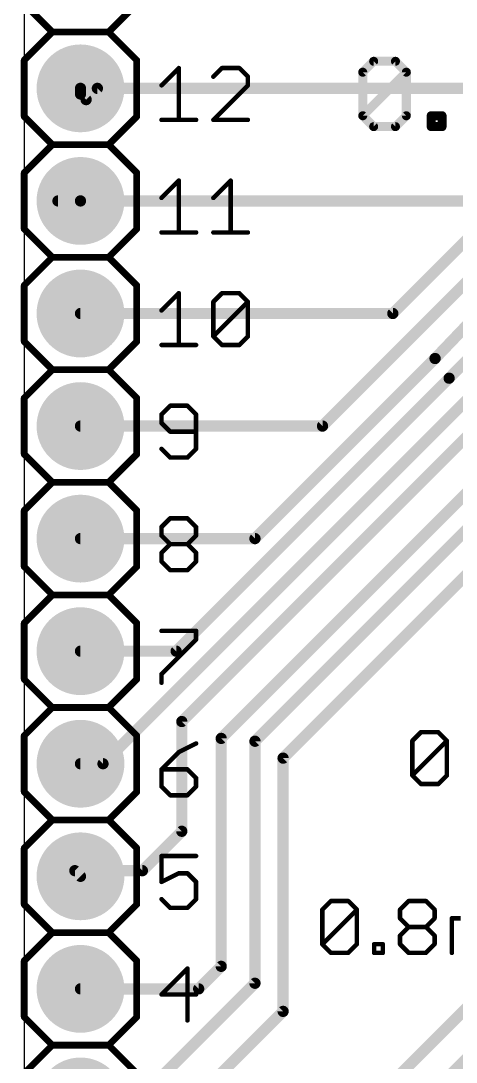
# Model space of a CAD drawing. Extents: x -28 to 28, y -5.2 to 53.3.
# Drawn here: x -28.02 to -18.19, y 8.51 to 32 of the extents above; entities that cross this region are included whole.
import ezdxf

# ---------------------------------------------------------------- set-up
doc = ezdxf.new("R2010")
doc.units = 0
for name, color, linetype in [('1', 12, 'CONTINUOUS'), ('17', 110, 'CONTINUOUS'), ('20', 53, 'CONTINUOUS'), ('21', 40, 'CONTINUOUS'), ('23', 53, 'CONTINUOUS'), ('29', 253, 'CONTINUOUS'), ('51', 253, 'CONTINUOUS')]:
    doc.layers.add(name, color=color, linetype=linetype)

# ---------------------------------------------------------------- blocks, each defined once
blk = doc.blocks.new('RECT')
blk.add_solid([(-0.5, -0.5), (0.5, -0.5), (-0.5, 0.5), (0.5, 0.5)])
blk = doc.blocks.new('ROUNDP')
at = {"const_width": 0.5}
blk.add_lwpolyline([(0, -0.25, 1), (0, 0.25, 1), (0, -0.25)], format="xyb", dxfattribs=at)

msp = doc.modelspace()

# ---------------------------------------------------------------- linework, layer by layer
at = {"layer": '1', "const_width": 0.254}
for points in [[(-19.6215, 25.4), (-13.1445, 31.877)], [(-12.7, 31.369), (-21.209, 22.86)], [(-26.67, 30.353), (-26.67, 30.48)], [(-26.289, 30.48), (-26.543, 30.226)], [(-16.256, 30.48), (-26.289, 30.48)], [(-26.543, 30.226), (-26.67, 30.353)], [(-11.811, 29.591), (-26.162, 15.24)], [(-11.4935, 29.083), (-24.384, 16.1925)], [(-10.795, 28.5115), (-23.495, 15.8115)], [(-26.67, 27.94), (-27.178, 27.94)], [(-18.034, 27.94), (-26.67, 27.94)], [(-10.541, 27.94), (-22.733, 15.748)], [(-18.669, 24.384), (-15.875, 27.305)], [(-15.3035, 27.051), (-18.3515, 23.9395)], [(-26.67, 25.4), (-19.6215, 25.4)], [(-12.573, 24.892), (-22.098, 15.367)], [(-22.733, 20.32), (-18.669, 24.384)], [(-18.3515, 23.9395), (-24.511, 17.78)], [(-21.209, 22.86), (-26.67, 22.86)], [(-22.733, 20.32), (-26.67, 20.32)], [(-24.511, 17.78), (-26.67, 17.78)], [(-24.384, 16.1925), (-24.384, 13.716)], [(-23.495, 15.8115), (-23.495, 10.668)], [(-22.733, 15.748), (-22.733, 10.287)], [(-26.162, 15.24), (-26.67, 15.24)], [(-22.098, 15.367), (-22.098, 9.652)], [(-24.384, 13.716), (-25.273, 12.827)], [(-26.797, 12.827), (-26.67, 12.7)], [(-25.273, 12.827), (-26.797, 12.827)], [(-16.256, 11.43), (-19.558, 8.128)], [(-23.495, 10.668), (-24.003, 10.16)], [(-22.733, 10.287), (-25.273, 7.747)], [(-24.003, 10.16), (-26.67, 10.16)], [(-22.098, 9.652), (-26.67, 5.08)], [(-17.145, 9.398), (-18.415, 8.128)]]:
    msp.add_lwpolyline(points, dxfattribs=at)
at = {"layer": '1', "const_width": 0.127}
for points in [[(-26.6065, 30.48, 1), (-26.7335, 30.48)], [(-26.289, 30.5435, 1), (-26.289, 30.4165)], [(-26.2441, 30.4351, 1), (-26.3339, 30.5249)], [(-26.6251, 30.3979, 1), (-26.7149, 30.3081)], [(-26.7335, 30.353, 1), (-26.6065, 30.353)], [(-26.5879, 30.2709, 1), (-26.4981, 30.1811)], [(-26.5879, 30.1811, 1), (-26.4981, 30.2709)], [(-27.178, 28.0035, 1), (-27.178, 27.8765)], [(-26.67, 28.0035, 1), (-26.67, 27.8765)], [(-26.67, 27.8765, 1), (-26.67, 28.0035)], [(-26.67, 25.4635, 1), (-26.67, 25.3365)], [(-19.6664, 25.4449, 1), (-19.5766, 25.3551)], [(-19.6215, 25.3365, 1), (-19.6215, 25.4635)], [(-18.7149, 24.4279, 1), (-18.6231, 24.3401)], [(-18.6241, 24.3391, 1), (-18.7139, 24.4289)], [(-18.3969, 23.9839, 1), (-18.3061, 23.8951)], [(-18.3066, 23.8946, 1), (-18.3964, 23.9844)], [(-26.67, 22.9235, 1), (-26.67, 22.7965)], [(-21.2539, 22.9049, 1), (-21.1641, 22.8151)], [(-21.209, 22.7965, 1), (-21.209, 22.9235)], [(-26.67, 20.3835, 1), (-26.67, 20.2565)], [(-22.733, 20.2565, 1), (-22.733, 20.3835)], [(-22.7779, 20.3649, 1), (-22.6881, 20.2751)], [(-26.67, 17.8435, 1), (-26.67, 17.7165)], [(-24.5559, 17.8249, 1), (-24.4661, 17.7351)], [(-24.511, 17.7165, 1), (-24.511, 17.8435)], [(-24.3205, 16.1925, 1), (-24.4475, 16.1925)], [(-24.4289, 16.2374, 1), (-24.3391, 16.1476)], [(-23.4315, 15.8115, 1), (-23.5585, 15.8115)], [(-23.5399, 15.8564, 1), (-23.4501, 15.7666)], [(-22.6695, 15.748, 1), (-22.7965, 15.748)], [(-22.7779, 15.7929, 1), (-22.6881, 15.7031)], [(-26.67, 15.3035, 1), (-26.67, 15.1765)], [(-26.2069, 15.2849, 1), (-26.1171, 15.1951)], [(-26.162, 15.1765, 1), (-26.162, 15.3035)], [(-22.0345, 15.367, 1), (-22.1615, 15.367)], [(-22.1429, 15.4119, 1), (-22.0531, 15.3221)], [(-24.4475, 13.716, 1), (-24.3205, 13.716)], [(-24.3391, 13.6711, 1), (-24.4289, 13.7609)], [(-26.7521, 12.8719, 1), (-26.8419, 12.7821)], [(-26.797, 12.8905, 1), (-26.797, 12.7635)], [(-25.3179, 12.8719, 1), (-25.2281, 12.7821)], [(-25.273, 12.7635, 1), (-25.273, 12.8905)], [(-26.7149, 12.6551, 1), (-26.6251, 12.7449)], [(-23.5585, 10.668, 1), (-23.4315, 10.668)], [(-23.4501, 10.6231, 1), (-23.5399, 10.7129)], [(-22.7965, 10.287, 1), (-22.6695, 10.287)], [(-22.6881, 10.2421, 1), (-22.7779, 10.3319)], [(-26.67, 10.2235, 1), (-26.67, 10.0965)], [(-24.0479, 10.2049, 1), (-23.9581, 10.1151)], [(-24.003, 10.0965, 1), (-24.003, 10.2235)], [(-22.1615, 9.652, 1), (-22.0345, 9.652)], [(-22.0531, 9.6071, 1), (-22.1429, 9.6969)]]:
    msp.add_lwpolyline(points, format="xyb", dxfattribs=at)
at = {"layer": '20'}
msp.add_line((-27.94, 50.8), (-27.94, -2.54), dxfattribs=at)
at = {"layer": '21'}
for points, const_width in [([(-27.94, 32.385), (-27.305, 31.75)], 0.1524), ([(-26.035, 31.75), (-25.4, 32.385)], 0.1524), ([(-27.94, 31.115), (-27.305, 31.75)], 0.1524), ([(-27.305, 31.75), (-26.035, 31.75)], 0.1524), ([(-26.035, 31.75), (-25.4, 31.115)], 0.1524), ([(-27.94, 29.845), (-27.94, 31.115)], 0.1524), ([(-25.4, 31.115), (-25.4, 29.845)], 0.1524), ([(-20.3004, 30.8451), (-20.0547, 31.0909)], 0.2032), ([(-20.0547, 31.0909), (-19.5632, 31.0909)], 0.2032), ([(-19.5632, 31.0909), (-19.3174, 30.8451)], 0.2032), ([(-24.8412, 30.5484), (-24.4514, 30.9382)], 0.1016), ([(-24.4514, 30.9382), (-24.4514, 29.7688)], 0.1016), ([(-23.4769, 30.9382), (-23.6718, 30.7433)], 0.1016), ([(-23.0871, 30.9382), (-23.4769, 30.9382)], 0.1016), ([(-22.8922, 30.7433), (-23.0871, 30.9382)], 0.1016), ([(-22.8922, 30.5484), (-22.8922, 30.7433)], 0.1016), ([(-20.3004, 29.8621), (-20.3004, 30.8451)], 0.2032), ([(-20.3004, 29.8621), (-19.3174, 30.8451)], 0.2032), ([(-19.3174, 30.8451), (-19.3174, 29.8621)], 0.2032), ([(-23.6718, 29.7688), (-22.8922, 30.5484)], 0.1016), ([(-27.305, 29.21), (-27.94, 29.845)], 0.1524), ([(-25.4, 29.845), (-26.035, 29.21)], 0.1524), ([(-20.0547, 29.6164), (-20.3004, 29.8621)], 0.2032), ([(-19.3174, 29.8621), (-19.5632, 29.6164)], 0.2032), ([(-18.7568, 29.6164), (-18.7568, 29.8621)], 0.2032), ([(-18.7568, 29.8621), (-18.5111, 29.8621)], 0.2032), ([(-18.5111, 29.8621), (-18.5111, 29.6164)], 0.2032), ([(-24.8412, 29.7688), (-24.0616, 29.7688)], 0.1016), ([(-22.8922, 29.7688), (-23.6718, 29.7688)], 0.1016), ([(-19.5632, 29.6164), (-20.0547, 29.6164)], 0.2032), ([(-18.5111, 29.6164), (-18.7568, 29.6164)], 0.2032), ([(-27.94, 28.575), (-27.305, 29.21)], 0.1524), ([(-27.305, 29.21), (-26.035, 29.21)], 0.1524), ([(-26.035, 29.21), (-25.4, 28.575)], 0.1524), ([(-27.94, 27.305), (-27.94, 28.575)], 0.1524), ([(-25.4, 28.575), (-25.4, 27.305)], 0.1524), ([(-24.8412, 28.0084), (-24.4514, 28.3982)], 0.1016), ([(-24.4514, 28.3982), (-24.4514, 27.2288)], 0.1016), ([(-23.6718, 28.0084), (-23.282, 28.3982)], 0.1016), ([(-23.282, 28.3982), (-23.282, 27.2288)], 0.1016), ([(-27.305, 26.67), (-27.94, 27.305)], 0.1524), ([(-25.4, 27.305), (-26.035, 26.67)], 0.1524), ([(-24.8412, 27.2288), (-24.0616, 27.2288)], 0.1016), ([(-23.6718, 27.2288), (-22.8922, 27.2288)], 0.1016), ([(-27.94, 26.035), (-27.305, 26.67)], 0.1524), ([(-27.305, 26.67), (-26.035, 26.67)], 0.1524), ([(-26.035, 26.67), (-25.4, 26.035)], 0.1524), ([(-27.94, 24.765), (-27.94, 26.035)], 0.1524), ([(-25.4, 26.035), (-25.4, 24.765)], 0.1524), ([(-24.8412, 25.4684), (-24.4514, 25.8582)], 0.1016), ([(-24.4514, 25.8582), (-24.4514, 24.6888)], 0.1016), ([(-23.6718, 25.6633), (-23.4769, 25.8582)], 0.1016), ([(-23.4769, 25.8582), (-23.0871, 25.8582)], 0.1016), ([(-23.0871, 25.8582), (-22.8922, 25.6633)], 0.1016), ([(-23.6718, 24.8837), (-23.6718, 25.6633)], 0.1016), ([(-23.6718, 24.8837), (-22.8922, 25.6633)], 0.1016), ([(-22.8922, 25.6633), (-22.8922, 24.8837)], 0.1016), ([(-23.4769, 24.6888), (-23.6718, 24.8837)], 0.1016), ([(-22.8922, 24.8837), (-23.0871, 24.6888)], 0.1016), ([(-27.94, 24.765), (-27.305, 24.13)], 0.1524), ([(-26.035, 24.13), (-25.4, 24.765)], 0.1524), ([(-24.8412, 24.6888), (-24.0616, 24.6888)], 0.1016), ([(-23.0871, 24.6888), (-23.4769, 24.6888)], 0.1016), ([(-27.94, 23.495), (-27.305, 24.13)], 0.1524), ([(-27.305, 24.13), (-26.035, 24.13)], 0.1524), ([(-26.035, 24.13), (-25.4, 23.495)], 0.1524), ([(-27.94, 22.225), (-27.94, 23.495)], 0.1524), ([(-25.4, 23.495), (-25.4, 22.225)], 0.1524), ([(-24.6463, 23.3182), (-24.8412, 23.1233)], 0.1016), ([(-24.2565, 23.3182), (-24.6463, 23.3182)], 0.1016), ([(-24.0616, 23.1233), (-24.2565, 23.3182)], 0.1016), ([(-24.8412, 23.1233), (-24.8412, 22.9284)], 0.1016), ([(-24.0616, 22.3437), (-24.0616, 23.1233)], 0.1016), ([(-24.8412, 22.9284), (-24.6463, 22.7335)], 0.1016), ([(-24.6463, 22.7335), (-24.0616, 22.7335)], 0.1016), ([(-24.8412, 22.3437), (-24.6463, 22.1488)], 0.1016), ([(-24.2565, 22.1488), (-24.0616, 22.3437)], 0.1016), ([(-27.305, 21.59), (-27.94, 22.225)], 0.1524), ([(-25.4, 22.225), (-26.035, 21.59)], 0.1524), ([(-24.6463, 22.1488), (-24.2565, 22.1488)], 0.1016), ([(-27.94, 20.955), (-27.305, 21.59)], 0.1524), ([(-27.305, 21.59), (-26.035, 21.59)], 0.1524), ([(-26.035, 21.59), (-25.4, 20.955)], 0.1524), ([(-27.94, 19.685), (-27.94, 20.955)], 0.1524), ([(-25.4, 20.955), (-25.4, 19.685)], 0.1524), ([(-24.8412, 20.5833), (-24.6463, 20.7782)], 0.1016), ([(-24.6463, 20.7782), (-24.2565, 20.7782)], 0.1016), ([(-24.2565, 20.7782), (-24.0616, 20.5833)], 0.1016), ([(-24.8412, 20.3884), (-24.8412, 20.5833)], 0.1016), ([(-24.0616, 20.5833), (-24.0616, 20.3884)], 0.1016), ([(-24.6463, 20.1935), (-24.8412, 20.3884)], 0.1016), ([(-24.8412, 19.9986), (-24.6463, 20.1935)], 0.1016), ([(-24.6463, 20.1935), (-24.2565, 20.1935)], 0.1016), ([(-24.0616, 20.3884), (-24.2565, 20.1935)], 0.1016), ([(-24.2565, 20.1935), (-24.0616, 19.9986)], 0.1016), ([(-24.8412, 19.8037), (-24.8412, 19.9986)], 0.1016), ([(-24.0616, 19.9986), (-24.0616, 19.8037)], 0.1016), ([(-27.305, 19.05), (-27.94, 19.685)], 0.1524), ([(-25.4, 19.685), (-26.035, 19.05)], 0.1524), ([(-24.6463, 19.6088), (-24.8412, 19.8037)], 0.1016), ([(-24.0616, 19.8037), (-24.2565, 19.6088)], 0.1016), ([(-24.2565, 19.6088), (-24.6463, 19.6088)], 0.1016), ([(-27.94, 18.415), (-27.305, 19.05)], 0.1524), ([(-27.305, 19.05), (-26.035, 19.05)], 0.1524), ([(-26.035, 19.05), (-25.4, 18.415)], 0.1524), ([(-27.94, 17.145), (-27.94, 18.415)], 0.1524), ([(-25.4, 18.415), (-25.4, 17.145)], 0.1524), ([(-24.8412, 18.2382), (-24.0616, 18.2382)], 0.1016), ([(-24.0616, 18.0433), (-24.8412, 17.2637)], 0.1016), ([(-24.0616, 18.2382), (-24.0616, 18.0433)], 0.1016), ([(-27.94, 17.145), (-27.305, 16.51)], 0.1524), ([(-26.035, 16.51), (-25.4, 17.145)], 0.1524), ([(-24.8412, 17.2637), (-24.8412, 17.0688)], 0.1016), ([(-27.94, 15.875), (-27.305, 16.51)], 0.1524), ([(-27.305, 16.51), (-26.035, 16.51)], 0.1524), ([(-26.035, 16.51), (-25.4, 15.875)], 0.1524), ([(-19.1815, 15.7573), (-18.9866, 15.9522)], 0.1016), ([(-18.9866, 15.9522), (-18.5968, 15.9522)], 0.1016), ([(-18.5968, 15.9522), (-18.4019, 15.7573)], 0.1016), ([(-27.94, 14.605), (-27.94, 15.875)], 0.1524), ([(-25.4, 15.875), (-25.4, 14.605)], 0.1524), ([(-24.0616, 15.6982), (-24.4514, 15.5033)], 0.1016), ([(-19.1815, 14.9777), (-19.1815, 15.7573)], 0.1016), ([(-19.1815, 14.9777), (-18.4019, 15.7573)], 0.1016), ([(-18.4019, 15.7573), (-18.4019, 14.9777)], 0.1016), ([(-24.4514, 15.5033), (-24.8412, 15.1135)], 0.1016), ([(-24.8412, 15.1135), (-24.8412, 14.7237)], 0.1016), ([(-24.2565, 15.1135), (-24.8412, 15.1135)], 0.1016), ([(-24.0616, 14.9186), (-24.2565, 15.1135)], 0.1016), ([(-24.0616, 14.7237), (-24.0616, 14.9186)], 0.1016), ([(-18.9866, 14.7828), (-19.1815, 14.9777)], 0.1016), ([(-18.5968, 14.7828), (-18.9866, 14.7828)], 0.1016), ([(-18.4019, 14.9777), (-18.5968, 14.7828)], 0.1016), ([(-27.305, 13.97), (-27.94, 14.605)], 0.1524), ([(-25.4, 14.605), (-26.035, 13.97)], 0.1524), ([(-24.8412, 14.7237), (-24.6463, 14.5288)], 0.1016), ([(-24.6463, 14.5288), (-24.2565, 14.5288)], 0.1016), ([(-24.2565, 14.5288), (-24.0616, 14.7237)], 0.1016), ([(-27.94, 13.335), (-27.305, 13.97)], 0.1524), ([(-27.305, 13.97), (-26.035, 13.97)], 0.1524), ([(-26.035, 13.97), (-25.4, 13.335)], 0.1524), ([(-27.94, 12.065), (-27.94, 13.335)], 0.1524), ([(-25.4, 13.335), (-25.4, 12.065)], 0.1524), ([(-24.0616, 13.1582), (-24.8412, 13.1582)], 0.1016), ([(-24.8412, 13.1582), (-24.8412, 12.5735)], 0.1016), ([(-24.8412, 12.5735), (-24.4514, 12.7684)], 0.1016), ([(-24.4514, 12.7684), (-24.2565, 12.7684)], 0.1016), ([(-24.2565, 12.7684), (-24.0616, 12.5735)], 0.1016), ([(-24.0616, 12.5735), (-24.0616, 12.1837)], 0.1016), ([(-24.6463, 11.9888), (-24.8412, 12.1837)], 0.1016), ([(-24.0616, 12.1837), (-24.2565, 11.9888)], 0.1016), ([(-27.305, 11.43), (-27.94, 12.065)], 0.1524), ([(-25.4, 12.065), (-26.035, 11.43)], 0.1524), ([(-24.2565, 11.9888), (-24.6463, 11.9888)], 0.1016), ([(-21.2135, 11.9473), (-21.0186, 12.1422)], 0.1016), ([(-21.2135, 11.1677), (-21.2135, 11.9473)], 0.1016), ([(-21.2135, 11.1677), (-20.4339, 11.9473)], 0.1016), ([(-21.0186, 12.1422), (-20.6288, 12.1422)], 0.1016), ([(-20.6288, 12.1422), (-20.4339, 11.9473)], 0.1016), ([(-20.4339, 11.9473), (-20.4339, 11.1677)], 0.1016), ([(-19.4594, 11.9473), (-19.2645, 12.1422)], 0.1016), ([(-19.4594, 11.7524), (-19.4594, 11.9473)], 0.1016), ([(-19.2645, 12.1422), (-18.8747, 12.1422)], 0.1016), ([(-18.8747, 12.1422), (-18.6798, 11.9473)], 0.1016), ([(-18.6798, 11.9473), (-18.6798, 11.7524)], 0.1016), ([(-19.2645, 11.5575), (-19.4594, 11.7524)], 0.1016), ([(-18.6798, 11.7524), (-18.8747, 11.5575)], 0.1016), ([(-18.29, 10.9728), (-18.29, 11.7524)], 0.1016), ([(-18.29, 11.7524), (-18.0951, 11.7524)], 0.1016), ([(-19.4594, 11.3626), (-19.2645, 11.5575)], 0.1016), ([(-19.2645, 11.5575), (-18.8747, 11.5575)], 0.1016), ([(-18.8747, 11.5575), (-18.6798, 11.3626)], 0.1016), ([(-27.94, 10.795), (-27.305, 11.43)], 0.1524), ([(-27.305, 11.43), (-26.035, 11.43)], 0.1524), ([(-26.035, 11.43), (-25.4, 10.795)], 0.1524), ([(-19.4594, 11.1677), (-19.4594, 11.3626)], 0.1016), ([(-18.6798, 11.3626), (-18.6798, 11.1677)], 0.1016), ([(-21.0186, 10.9728), (-21.2135, 11.1677)], 0.1016), ([(-20.4339, 11.1677), (-20.6288, 10.9728)], 0.1016), ([(-20.0441, 10.9728), (-20.0441, 11.1677)], 0.1016), ([(-20.0441, 11.1677), (-19.8492, 11.1677)], 0.1016), ([(-19.8492, 11.1677), (-19.8492, 10.9728)], 0.1016), ([(-19.2645, 10.9728), (-19.4594, 11.1677)], 0.1016), ([(-18.6798, 11.1677), (-18.8747, 10.9728)], 0.1016), ([(-27.94, 9.525), (-27.94, 10.795)], 0.1524), ([(-25.4, 10.795), (-25.4, 9.525)], 0.1524), ([(-20.6288, 10.9728), (-21.0186, 10.9728)], 0.1016), ([(-19.8492, 10.9728), (-20.0441, 10.9728)], 0.1016), ([(-18.8747, 10.9728), (-19.2645, 10.9728)], 0.1016), ([(-24.2565, 10.6182), (-24.8412, 10.0335)], 0.1016), ([(-24.2565, 9.4488), (-24.2565, 10.6182)], 0.1016), ([(-24.8412, 10.0335), (-24.0616, 10.0335)], 0.1016), ([(-27.94, 9.525), (-27.305, 8.89)], 0.1524), ([(-26.035, 8.89), (-25.4, 9.525)], 0.1524), ([(-27.94, 8.255), (-27.305, 8.89)], 0.1524), ([(-27.305, 8.89), (-26.035, 8.89)], 0.1524), ([(-26.035, 8.89), (-25.4, 8.255)], 0.1524)]:
    msp.add_lwpolyline(points, dxfattribs=dict(at, const_width=const_width))
for points, const_width in [([(-27.305, 31.7881, 1), (-27.305, 31.7119)], 0.0762), ([(-27.2781, 31.7231, 1), (-27.3319, 31.7769)], 0.0762), ([(-27.3319, 31.7231, 1), (-27.2781, 31.7769)], 0.0762), ([(-26.0081, 31.7769, 1), (-26.0619, 31.7231)], 0.0762), ([(-26.0619, 31.7769, 1), (-26.0081, 31.7231)], 0.0762), ([(-26.035, 31.7119, 1), (-26.035, 31.7881)], 0.0762), ([(-27.9019, 31.115, 1), (-27.9781, 31.115)], 0.0762), ([(-27.9669, 31.1419, 1), (-27.9131, 31.0881)], 0.0762), ([(-25.3619, 31.115, 1), (-25.4381, 31.115)], 0.0762), ([(-25.4269, 31.0881, 1), (-25.3731, 31.1419)], 0.0762), ([(-20.0547, 31.1417, 1), (-20.0547, 31.0401)], 0.1016), ([(-20.0187, 31.0549, 1), (-20.0906, 31.1268)], 0.1016), ([(-19.5272, 31.1268, 1), (-19.5991, 31.0549)], 0.1016), ([(-19.5632, 31.0401, 1), (-19.5632, 31.1417)], 0.1016), ([(-24.426, 30.9382, 1), (-24.4768, 30.9382)], 0.0508), ([(-24.4334, 30.9202, 1), (-24.4694, 30.9562)], 0.0508), ([(-23.6898, 30.7613, 1), (-23.6538, 30.7253)], 0.0508), ([(-23.4769, 30.9636, 1), (-23.4769, 30.9128)], 0.0508), ([(-23.4589, 30.9202, 1), (-23.4949, 30.9562)], 0.0508), ([(-23.0691, 30.9562, 1), (-23.1051, 30.9202)], 0.0508), ([(-23.0871, 30.9128, 1), (-23.0871, 30.9636)], 0.0508), ([(-22.8668, 30.7433, 1), (-22.9176, 30.7433)], 0.0508), ([(-22.9102, 30.7253, 1), (-22.8742, 30.7613)], 0.0508), ([(-20.2496, 30.8451, 1), (-20.3512, 30.8451)], 0.1016), ([(-20.3363, 30.881, 1), (-20.2645, 30.8092)], 0.1016), ([(-19.2666, 30.8451, 1), (-19.3682, 30.8451)], 0.1016), ([(-19.2815, 30.8092, 1), (-19.3533, 30.881)], 0.1016), ([(-19.3533, 30.8092, 1), (-19.2815, 30.881)], 0.1016), ([(-24.8592, 30.5664, 1), (-24.8232, 30.5304)], 0.0508), ([(-22.9176, 30.5484, 1), (-22.8668, 30.5484)], 0.0508), ([(-22.8742, 30.5304, 1), (-22.9102, 30.5664)], 0.0508), ([(-27.9781, 29.845, 1), (-27.9019, 29.845)], 0.0762), ([(-27.9131, 29.8719, 1), (-27.9669, 29.8181)], 0.0762), ([(-25.4381, 29.845, 1), (-25.3619, 29.845)], 0.0762), ([(-25.3731, 29.8181, 1), (-25.4269, 29.8719)], 0.0762), ([(-20.2645, 29.8981, 1), (-20.3363, 29.8262)], 0.1016), ([(-20.3363, 29.8981, 1), (-20.2645, 29.8262)], 0.1016), ([(-20.3512, 29.8621, 1), (-20.2496, 29.8621)], 0.1016), ([(-19.3682, 29.8621, 1), (-19.2666, 29.8621)], 0.1016), ([(-19.2815, 29.8262, 1), (-19.3533, 29.8981)], 0.1016), ([(-18.706, 29.8621, 1), (-18.8076, 29.8621)], 0.1016), ([(-18.7568, 29.9129, 1), (-18.7568, 29.8113)], 0.1016), ([(-18.4603, 29.8621, 1), (-18.5618, 29.8621)], 0.1016), ([(-18.5111, 29.8113, 1), (-18.5111, 29.9129)], 0.1016), ([(-24.8412, 29.7942, 1), (-24.8412, 29.7434)], 0.0508), ([(-24.4768, 29.7688, 1), (-24.426, 29.7688)], 0.0508), ([(-24.0616, 29.7434, 1), (-24.0616, 29.7942)], 0.0508), ([(-23.6898, 29.7868, 1), (-23.6538, 29.7508)], 0.0508), ([(-23.6718, 29.7942, 1), (-23.6718, 29.7434)], 0.0508), ([(-22.8922, 29.7434, 1), (-22.8922, 29.7942)], 0.0508), ([(-20.0547, 29.6672, 1), (-20.0547, 29.5656)], 0.1016), ([(-20.0906, 29.5805, 1), (-20.0187, 29.6523)], 0.1016), ([(-19.5991, 29.6523, 1), (-19.5272, 29.5805)], 0.1016), ([(-19.5632, 29.5656, 1), (-19.5632, 29.6672)], 0.1016), ([(-18.7568, 29.6672, 1), (-18.7568, 29.5656)], 0.1016), ([(-18.8076, 29.6164, 1), (-18.706, 29.6164)], 0.1016), ([(-18.5618, 29.6164, 1), (-18.4603, 29.6164)], 0.1016), ([(-18.5111, 29.5656, 1), (-18.5111, 29.6672)], 0.1016), ([(-27.305, 29.2481, 1), (-27.305, 29.1719)], 0.0762), ([(-27.2781, 29.1831, 1), (-27.3319, 29.2369)], 0.0762), ([(-27.3319, 29.1831, 1), (-27.2781, 29.2369)], 0.0762), ([(-26.0081, 29.2369, 1), (-26.0619, 29.1831)], 0.0762), ([(-26.0619, 29.2369, 1), (-26.0081, 29.1831)], 0.0762), ([(-26.035, 29.1719, 1), (-26.035, 29.2481)], 0.0762), ([(-27.9019, 28.575, 1), (-27.9781, 28.575)], 0.0762), ([(-27.9669, 28.6019, 1), (-27.9131, 28.5481)], 0.0762), ([(-25.3619, 28.575, 1), (-25.4381, 28.575)], 0.0762), ([(-25.4269, 28.5481, 1), (-25.3731, 28.6019)], 0.0762), ([(-24.426, 28.3982, 1), (-24.4768, 28.3982)], 0.0508), ([(-24.4334, 28.3802, 1), (-24.4694, 28.4162)], 0.0508), ([(-23.2566, 28.3982, 1), (-23.3074, 28.3982)], 0.0508), ([(-23.264, 28.3802, 1), (-23.3, 28.4162)], 0.0508), ([(-24.8592, 28.0264, 1), (-24.8232, 27.9904)], 0.0508), ([(-23.6898, 28.0264, 1), (-23.6538, 27.9904)], 0.0508), ([(-27.9781, 27.305, 1), (-27.9019, 27.305)], 0.0762), ([(-27.9131, 27.3319, 1), (-27.9669, 27.2781)], 0.0762), ([(-25.4381, 27.305, 1), (-25.3619, 27.305)], 0.0762), ([(-25.3731, 27.2781, 1), (-25.4269, 27.3319)], 0.0762), ([(-24.8412, 27.2542, 1), (-24.8412, 27.2034)], 0.0508), ([(-24.0616, 27.2034, 1), (-24.0616, 27.2542)], 0.0508), ([(-23.6718, 27.2542, 1), (-23.6718, 27.2034)], 0.0508), ([(-22.8922, 27.2034, 1), (-22.8922, 27.2542)], 0.0508), ([(-24.4768, 27.2288, 1), (-24.426, 27.2288)], 0.0508), ([(-23.3074, 27.2288, 1), (-23.2566, 27.2288)], 0.0508), ([(-27.305, 26.7081, 1), (-27.305, 26.6319)], 0.0762), ([(-27.2781, 26.6431, 1), (-27.3319, 26.6969)], 0.0762), ([(-27.3319, 26.6431, 1), (-27.2781, 26.6969)], 0.0762), ([(-26.0081, 26.6969, 1), (-26.0619, 26.6431)], 0.0762), ([(-26.0619, 26.6969, 1), (-26.0081, 26.6431)], 0.0762), ([(-26.035, 26.6319, 1), (-26.035, 26.7081)], 0.0762), ([(-27.9019, 26.035, 1), (-27.9781, 26.035)], 0.0762), ([(-27.9669, 26.0619, 1), (-27.9131, 26.0081)], 0.0762), ([(-25.3619, 26.035, 1), (-25.4381, 26.035)], 0.0762), ([(-25.4269, 26.0081, 1), (-25.3731, 26.0619)], 0.0762), ([(-24.426, 25.8582, 1), (-24.4768, 25.8582)], 0.0508), ([(-24.4334, 25.8402, 1), (-24.4694, 25.8762)], 0.0508), ([(-23.4769, 25.8836, 1), (-23.4769, 25.8328)], 0.0508), ([(-23.4589, 25.8402, 1), (-23.4949, 25.8762)], 0.0508), ([(-23.0691, 25.8762, 1), (-23.1051, 25.8402)], 0.0508), ([(-23.0871, 25.8328, 1), (-23.0871, 25.8836)], 0.0508), ([(-23.6898, 25.6813, 1), (-23.6538, 25.6453)], 0.0508), ([(-23.6464, 25.6633, 1), (-23.6972, 25.6633)], 0.0508), ([(-22.8668, 25.6633, 1), (-22.9176, 25.6633)], 0.0508), ([(-22.8742, 25.6453, 1), (-22.9102, 25.6813)], 0.0508), ([(-22.9102, 25.6453, 1), (-22.8742, 25.6813)], 0.0508), ([(-24.8592, 25.4864, 1), (-24.8232, 25.4504)], 0.0508), ([(-23.6538, 24.9017, 1), (-23.6898, 24.8657)], 0.0508), ([(-23.6898, 24.9017, 1), (-23.6538, 24.8657)], 0.0508), ([(-23.6972, 24.8837, 1), (-23.6464, 24.8837)], 0.0508), ([(-22.9176, 24.8837, 1), (-22.8668, 24.8837)], 0.0508), ([(-22.8742, 24.8657, 1), (-22.9102, 24.9017)], 0.0508), ([(-27.9781, 24.765, 1), (-27.9019, 24.765)], 0.0762), ([(-27.9131, 24.7919, 1), (-27.9669, 24.7381)], 0.0762), ([(-25.4381, 24.765, 1), (-25.3619, 24.765)], 0.0762), ([(-25.3731, 24.7381, 1), (-25.4269, 24.7919)], 0.0762), ([(-24.8412, 24.7142, 1), (-24.8412, 24.6634)], 0.0508), ([(-24.4768, 24.6888, 1), (-24.426, 24.6888)], 0.0508), ([(-24.0616, 24.6634, 1), (-24.0616, 24.7142)], 0.0508), ([(-23.4769, 24.7142, 1), (-23.4769, 24.6634)], 0.0508), ([(-23.4949, 24.6708, 1), (-23.4589, 24.7068)], 0.0508), ([(-23.1051, 24.7068, 1), (-23.0691, 24.6708)], 0.0508), ([(-23.0871, 24.6634, 1), (-23.0871, 24.7142)], 0.0508), ([(-27.305, 24.1681, 1), (-27.305, 24.0919)], 0.0762), ([(-27.2781, 24.1031, 1), (-27.3319, 24.1569)], 0.0762), ([(-26.0081, 24.1569, 1), (-26.0619, 24.1031)], 0.0762), ([(-26.035, 24.0919, 1), (-26.035, 24.1681)], 0.0762), ([(-27.3319, 24.1031, 1), (-27.2781, 24.1569)], 0.0762), ([(-26.0619, 24.1569, 1), (-26.0081, 24.1031)], 0.0762), ([(-27.9019, 23.495, 1), (-27.9781, 23.495)], 0.0762), ([(-27.9669, 23.5219, 1), (-27.9131, 23.4681)], 0.0762), ([(-25.3619, 23.495, 1), (-25.4381, 23.495)], 0.0762), ([(-25.4269, 23.4681, 1), (-25.3731, 23.5219)], 0.0762), ([(-24.6463, 23.3436, 1), (-24.6463, 23.2928)], 0.0508), ([(-24.6283, 23.3002, 1), (-24.6643, 23.3362)], 0.0508), ([(-24.2385, 23.3362, 1), (-24.2745, 23.3002)], 0.0508), ([(-24.2565, 23.2928, 1), (-24.2565, 23.3436)], 0.0508), ([(-24.8592, 23.1413, 1), (-24.8232, 23.1053)], 0.0508), ([(-24.8158, 23.1233, 1), (-24.8666, 23.1233)], 0.0508), ([(-24.0362, 23.1233, 1), (-24.087, 23.1233)], 0.0508), ([(-24.0796, 23.1053, 1), (-24.0436, 23.1413)], 0.0508), ([(-24.8232, 22.9464, 1), (-24.8592, 22.9104)], 0.0508), ([(-24.8666, 22.9284, 1), (-24.8158, 22.9284)], 0.0508), ([(-24.6463, 22.7589, 1), (-24.6463, 22.7081)], 0.0508), ([(-24.6643, 22.7155, 1), (-24.6283, 22.7515)], 0.0508), ([(-24.0616, 22.7081, 1), (-24.0616, 22.7589)], 0.0508), ([(-24.8232, 22.3617, 1), (-24.8592, 22.3257)], 0.0508), ([(-24.087, 22.3437, 1), (-24.0362, 22.3437)], 0.0508), ([(-24.0436, 22.3257, 1), (-24.0796, 22.3617)], 0.0508), ([(-27.9781, 22.225, 1), (-27.9019, 22.225)], 0.0762), ([(-27.9131, 22.2519, 1), (-27.9669, 22.1981)], 0.0762), ([(-25.4381, 22.225, 1), (-25.3619, 22.225)], 0.0762), ([(-25.3731, 22.1981, 1), (-25.4269, 22.2519)], 0.0762), ([(-24.6463, 22.1742, 1), (-24.6463, 22.1234)], 0.0508), ([(-24.6643, 22.1308, 1), (-24.6283, 22.1668)], 0.0508), ([(-24.2745, 22.1668, 1), (-24.2385, 22.1308)], 0.0508), ([(-24.2565, 22.1234, 1), (-24.2565, 22.1742)], 0.0508), ([(-27.305, 21.6281, 1), (-27.305, 21.5519)], 0.0762), ([(-27.2781, 21.5631, 1), (-27.3319, 21.6169)], 0.0762), ([(-27.3319, 21.5631, 1), (-27.2781, 21.6169)], 0.0762), ([(-26.0081, 21.6169, 1), (-26.0619, 21.5631)], 0.0762), ([(-26.0619, 21.6169, 1), (-26.0081, 21.5631)], 0.0762), ([(-26.035, 21.5519, 1), (-26.035, 21.6281)], 0.0762), ([(-27.9019, 20.955, 1), (-27.9781, 20.955)], 0.0762), ([(-27.9669, 20.9819, 1), (-27.9131, 20.9281)], 0.0762), ([(-25.3619, 20.955, 1), (-25.4381, 20.955)], 0.0762), ([(-25.4269, 20.9281, 1), (-25.3731, 20.9819)], 0.0762), ([(-24.6463, 20.8036, 1), (-24.6463, 20.7528)], 0.0508), ([(-24.6283, 20.7602, 1), (-24.6643, 20.7962)], 0.0508), ([(-24.2385, 20.7962, 1), (-24.2745, 20.7602)], 0.0508), ([(-24.2565, 20.7528, 1), (-24.2565, 20.8036)], 0.0508), ([(-24.8592, 20.6013, 1), (-24.8232, 20.5653)], 0.0508), ([(-24.8158, 20.5833, 1), (-24.8666, 20.5833)], 0.0508), ([(-24.0362, 20.5833, 1), (-24.087, 20.5833)], 0.0508), ([(-24.0796, 20.5653, 1), (-24.0436, 20.6013)], 0.0508), ([(-24.8232, 20.4064, 1), (-24.8592, 20.3704)], 0.0508), ([(-24.8666, 20.3884, 1), (-24.8158, 20.3884)], 0.0508), ([(-24.6463, 20.2189, 1), (-24.6463, 20.1681)], 0.0508), ([(-24.6283, 20.1755, 1), (-24.6643, 20.2115)], 0.0508), ([(-24.6643, 20.1755, 1), (-24.6283, 20.2115)], 0.0508), ([(-24.2385, 20.2115, 1), (-24.2745, 20.1755)], 0.0508), ([(-24.2745, 20.2115, 1), (-24.2385, 20.1755)], 0.0508), ([(-24.2565, 20.1681, 1), (-24.2565, 20.2189)], 0.0508), ([(-24.087, 20.3884, 1), (-24.0362, 20.3884)], 0.0508), ([(-24.0436, 20.3704, 1), (-24.0796, 20.4064)], 0.0508), ([(-24.8592, 20.0166, 1), (-24.8232, 19.9806)], 0.0508), ([(-24.8158, 19.9986, 1), (-24.8666, 19.9986)], 0.0508), ([(-24.0362, 19.9986, 1), (-24.087, 19.9986)], 0.0508), ([(-24.0796, 19.9806, 1), (-24.0436, 20.0166)], 0.0508), ([(-27.9131, 19.7119, 1), (-27.9669, 19.6581)], 0.0762), ([(-25.3731, 19.6581, 1), (-25.4269, 19.7119)], 0.0762), ([(-24.8232, 19.8217, 1), (-24.8592, 19.7857)], 0.0508), ([(-24.8666, 19.8037, 1), (-24.8158, 19.8037)], 0.0508), ([(-24.087, 19.8037, 1), (-24.0362, 19.8037)], 0.0508), ([(-24.0436, 19.7857, 1), (-24.0796, 19.8217)], 0.0508), ([(-27.9781, 19.685, 1), (-27.9019, 19.685)], 0.0762), ([(-25.4381, 19.685, 1), (-25.3619, 19.685)], 0.0762), ([(-24.6463, 19.6342, 1), (-24.6463, 19.5834)], 0.0508), ([(-24.6643, 19.5908, 1), (-24.6283, 19.6268)], 0.0508), ([(-24.2745, 19.6268, 1), (-24.2385, 19.5908)], 0.0508), ([(-24.2565, 19.5834, 1), (-24.2565, 19.6342)], 0.0508), ([(-27.305, 19.0881, 1), (-27.305, 19.0119)], 0.0762), ([(-27.2781, 19.0231, 1), (-27.3319, 19.0769)], 0.0762), ([(-27.3319, 19.0231, 1), (-27.2781, 19.0769)], 0.0762), ([(-26.0081, 19.0769, 1), (-26.0619, 19.0231)], 0.0762), ([(-26.0619, 19.0769, 1), (-26.0081, 19.0231)], 0.0762), ([(-26.035, 19.0119, 1), (-26.035, 19.0881)], 0.0762), ([(-27.9019, 18.415, 1), (-27.9781, 18.415)], 0.0762), ([(-27.9669, 18.4419, 1), (-27.9131, 18.3881)], 0.0762), ([(-25.3619, 18.415, 1), (-25.4381, 18.415)], 0.0762), ([(-25.4269, 18.3881, 1), (-25.3731, 18.4419)], 0.0762), ([(-24.8412, 18.2636, 1), (-24.8412, 18.2128)], 0.0508), ([(-24.0362, 18.2382, 1), (-24.087, 18.2382)], 0.0508), ([(-24.0436, 18.0253, 1), (-24.0796, 18.0613)], 0.0508), ([(-24.0616, 18.2128, 1), (-24.0616, 18.2636)], 0.0508), ([(-24.087, 18.0433, 1), (-24.0362, 18.0433)], 0.0508), ([(-27.9781, 17.145, 1), (-27.9019, 17.145)], 0.0762), ([(-27.9131, 17.1719, 1), (-27.9669, 17.1181)], 0.0762), ([(-25.4381, 17.145, 1), (-25.3619, 17.145)], 0.0762), ([(-25.3731, 17.1181, 1), (-25.4269, 17.1719)], 0.0762), ([(-24.8592, 17.2817, 1), (-24.8232, 17.2457)], 0.0508), ([(-24.8158, 17.2637, 1), (-24.8666, 17.2637)], 0.0508), ([(-24.8666, 17.0688, 1), (-24.8158, 17.0688)], 0.0508), ([(-27.305, 16.5481, 1), (-27.305, 16.4719)], 0.0762), ([(-27.2781, 16.4831, 1), (-27.3319, 16.5369)], 0.0762), ([(-27.3319, 16.4831, 1), (-27.2781, 16.5369)], 0.0762), ([(-26.0081, 16.5369, 1), (-26.0619, 16.4831)], 0.0762), ([(-26.0619, 16.5369, 1), (-26.0081, 16.4831)], 0.0762), ([(-26.035, 16.4719, 1), (-26.035, 16.5481)], 0.0762), ([(-18.9866, 15.9776, 1), (-18.9866, 15.9268)], 0.0508), ([(-18.9686, 15.9342, 1), (-19.0046, 15.9702)], 0.0508), ([(-18.5788, 15.9702, 1), (-18.6148, 15.9342)], 0.0508), ([(-18.5968, 15.9268, 1), (-18.5968, 15.9776)], 0.0508), ([(-27.9019, 15.875, 1), (-27.9781, 15.875)], 0.0762), ([(-27.9669, 15.9019, 1), (-27.9131, 15.8481)], 0.0762), ([(-25.3619, 15.875, 1), (-25.4381, 15.875)], 0.0762), ([(-25.4269, 15.8481, 1), (-25.3731, 15.9019)], 0.0762), ([(-24.0502, 15.6755, 1), (-24.073, 15.7209)], 0.0508), ([(-19.1995, 15.7753, 1), (-19.1635, 15.7393)], 0.0508), ([(-19.1561, 15.7573, 1), (-19.2069, 15.7573)], 0.0508), ([(-18.3765, 15.7573, 1), (-18.4273, 15.7573)], 0.0508), ([(-18.3839, 15.7393, 1), (-18.4199, 15.7753)], 0.0508), ([(-18.4199, 15.7393, 1), (-18.3839, 15.7753)], 0.0508), ([(-24.4628, 15.526, 1), (-24.44, 15.4806)], 0.0508), ([(-24.4334, 15.4853, 1), (-24.4694, 15.5213)], 0.0508), ([(-24.8592, 15.1315, 1), (-24.8232, 15.0955)], 0.0508), ([(-24.8158, 15.1135, 1), (-24.8666, 15.1135)], 0.0508), ([(-24.8412, 15.1389, 1), (-24.8412, 15.0881)], 0.0508), ([(-24.2385, 15.1315, 1), (-24.2745, 15.0955)], 0.0508), ([(-24.2565, 15.0881, 1), (-24.2565, 15.1389)], 0.0508), ([(-24.0362, 14.9186, 1), (-24.087, 14.9186)], 0.0508), ([(-24.0796, 14.9006, 1), (-24.0436, 14.9366)], 0.0508), ([(-19.1635, 14.9957, 1), (-19.1995, 14.9597)], 0.0508), ([(-19.1995, 14.9957, 1), (-19.1635, 14.9597)], 0.0508), ([(-19.2069, 14.9777, 1), (-19.1561, 14.9777)], 0.0508), ([(-18.9866, 14.8082, 1), (-18.9866, 14.7574)], 0.0508), ([(-19.0046, 14.7648, 1), (-18.9686, 14.8008)], 0.0508), ([(-18.6148, 14.8008, 1), (-18.5788, 14.7648)], 0.0508), ([(-18.5968, 14.7574, 1), (-18.5968, 14.8082)], 0.0508), ([(-18.4273, 14.9777, 1), (-18.3765, 14.9777)], 0.0508), ([(-18.3839, 14.9597, 1), (-18.4199, 14.9957)], 0.0508), ([(-27.9781, 14.605, 1), (-27.9019, 14.605)], 0.0762), ([(-27.9131, 14.6319, 1), (-27.9669, 14.5781)], 0.0762), ([(-25.4381, 14.605, 1), (-25.3619, 14.605)], 0.0762), ([(-25.3731, 14.5781, 1), (-25.4269, 14.6319)], 0.0762), ([(-24.8232, 14.7417, 1), (-24.8592, 14.7057)], 0.0508), ([(-24.8666, 14.7237, 1), (-24.8158, 14.7237)], 0.0508), ([(-24.6463, 14.5542, 1), (-24.6463, 14.5034)], 0.0508), ([(-24.6643, 14.5108, 1), (-24.6283, 14.5468)], 0.0508), ([(-24.2745, 14.5468, 1), (-24.2385, 14.5108)], 0.0508), ([(-24.2565, 14.5034, 1), (-24.2565, 14.5542)], 0.0508), ([(-24.087, 14.7237, 1), (-24.0362, 14.7237)], 0.0508), ([(-24.0436, 14.7057, 1), (-24.0796, 14.7417)], 0.0508), ([(-27.305, 14.0081, 1), (-27.305, 13.9319)], 0.0762), ([(-27.2781, 13.9431, 1), (-27.3319, 13.9969)], 0.0762), ([(-27.3319, 13.9431, 1), (-27.2781, 13.9969)], 0.0762), ([(-26.0081, 13.9969, 1), (-26.0619, 13.9431)], 0.0762), ([(-26.0619, 13.9969, 1), (-26.0081, 13.9431)], 0.0762), ([(-26.035, 13.9319, 1), (-26.035, 14.0081)], 0.0762), ([(-27.9019, 13.335, 1), (-27.9781, 13.335)], 0.0762), ([(-27.9669, 13.3619, 1), (-27.9131, 13.3081)], 0.0762), ([(-25.3619, 13.335, 1), (-25.4381, 13.335)], 0.0762), ([(-25.4269, 13.3081, 1), (-25.3731, 13.3619)], 0.0762), ([(-24.8412, 13.1836, 1), (-24.8412, 13.1328)], 0.0508), ([(-24.8158, 13.1582, 1), (-24.8666, 13.1582)], 0.0508), ([(-24.0616, 13.1328, 1), (-24.0616, 13.1836)], 0.0508), ([(-24.4514, 12.7938, 1), (-24.4514, 12.743)], 0.0508), ([(-24.44, 12.7457, 1), (-24.4628, 12.7911)], 0.0508), ([(-24.2385, 12.7864, 1), (-24.2745, 12.7504)], 0.0508), ([(-24.2565, 12.743, 1), (-24.2565, 12.7938)], 0.0508), ([(-24.8526, 12.5962, 1), (-24.8298, 12.5508)], 0.0508), ([(-24.8666, 12.5735, 1), (-24.8158, 12.5735)], 0.0508), ([(-24.0362, 12.5735, 1), (-24.087, 12.5735)], 0.0508), ([(-24.0796, 12.5555, 1), (-24.0436, 12.5915)], 0.0508), ([(-24.8232, 12.2017, 1), (-24.8592, 12.1657)], 0.0508), ([(-24.0436, 12.1657, 1), (-24.0796, 12.2017)], 0.0508), ([(-27.9781, 12.065, 1), (-27.9019, 12.065)], 0.0762), ([(-27.9131, 12.0919, 1), (-27.9669, 12.0381)], 0.0762), ([(-25.4381, 12.065, 1), (-25.3619, 12.065)], 0.0762), ([(-25.3731, 12.0381, 1), (-25.4269, 12.0919)], 0.0762), ([(-24.6463, 12.0142, 1), (-24.6463, 11.9634)], 0.0508), ([(-24.6643, 11.9708, 1), (-24.6283, 12.0068)], 0.0508), ([(-24.2745, 12.0068, 1), (-24.2385, 11.9708)], 0.0508), ([(-24.2565, 11.9634, 1), (-24.2565, 12.0142)], 0.0508), ([(-24.087, 12.1837, 1), (-24.0362, 12.1837)], 0.0508), ([(-21.2315, 11.9653, 1), (-21.1955, 11.9293)], 0.0508), ([(-21.1881, 11.9473, 1), (-21.2389, 11.9473)], 0.0508), ([(-21.0186, 12.1676, 1), (-21.0186, 12.1168)], 0.0508), ([(-21.0006, 12.1242, 1), (-21.0366, 12.1602)], 0.0508), ([(-20.6108, 12.1602, 1), (-20.6468, 12.1242)], 0.0508), ([(-20.6288, 12.1168, 1), (-20.6288, 12.1676)], 0.0508), ([(-20.4085, 11.9473, 1), (-20.4593, 11.9473)], 0.0508), ([(-20.4159, 11.9293, 1), (-20.4519, 11.9653)], 0.0508), ([(-20.4519, 11.9293, 1), (-20.4159, 11.9653)], 0.0508), ([(-19.4774, 11.9653, 1), (-19.4414, 11.9293)], 0.0508), ([(-19.434, 11.9473, 1), (-19.4848, 11.9473)], 0.0508), ([(-19.2645, 12.1676, 1), (-19.2645, 12.1168)], 0.0508), ([(-19.2465, 12.1242, 1), (-19.2825, 12.1602)], 0.0508), ([(-18.8567, 12.1602, 1), (-18.8927, 12.1242)], 0.0508), ([(-18.8747, 12.1168, 1), (-18.8747, 12.1676)], 0.0508), ([(-18.6544, 11.9473, 1), (-18.7052, 11.9473)], 0.0508), ([(-18.6978, 11.9293, 1), (-18.6618, 11.9653)], 0.0508), ([(-19.4414, 11.7704, 1), (-19.4774, 11.7344)], 0.0508), ([(-19.4848, 11.7524, 1), (-19.434, 11.7524)], 0.0508), ([(-18.7052, 11.7524, 1), (-18.6544, 11.7524)], 0.0508), ([(-18.6618, 11.7344, 1), (-18.6978, 11.7704)], 0.0508), ([(-18.2646, 11.7524, 1), (-18.3154, 11.7524)], 0.0508), ([(-18.29, 11.7778, 1), (-18.29, 11.727)], 0.0508), ([(-19.2645, 11.5829, 1), (-19.2645, 11.5321)], 0.0508), ([(-19.2465, 11.5395, 1), (-19.2825, 11.5755)], 0.0508), ([(-19.2825, 11.5395, 1), (-19.2465, 11.5755)], 0.0508), ([(-18.8567, 11.5755, 1), (-18.8927, 11.5395)], 0.0508), ([(-18.8927, 11.5755, 1), (-18.8567, 11.5395)], 0.0508), ([(-18.8747, 11.5321, 1), (-18.8747, 11.5829)], 0.0508), ([(-27.305, 11.4681, 1), (-27.305, 11.3919)], 0.0762), ([(-27.2781, 11.4031, 1), (-27.3319, 11.4569)], 0.0762), ([(-27.3319, 11.4031, 1), (-27.2781, 11.4569)], 0.0762), ([(-26.0081, 11.4569, 1), (-26.0619, 11.4031)], 0.0762), ([(-26.0619, 11.4569, 1), (-26.0081, 11.4031)], 0.0762), ([(-26.035, 11.3919, 1), (-26.035, 11.4681)], 0.0762), ([(-19.4774, 11.3806, 1), (-19.4414, 11.3446)], 0.0508), ([(-19.434, 11.3626, 1), (-19.4848, 11.3626)], 0.0508), ([(-18.6544, 11.3626, 1), (-18.7052, 11.3626)], 0.0508), ([(-18.6978, 11.3446, 1), (-18.6618, 11.3806)], 0.0508), ([(-21.1955, 11.1857, 1), (-21.2315, 11.1497)], 0.0508), ([(-21.2315, 11.1857, 1), (-21.1955, 11.1497)], 0.0508), ([(-21.2389, 11.1677, 1), (-21.1881, 11.1677)], 0.0508), ([(-20.4593, 11.1677, 1), (-20.4085, 11.1677)], 0.0508), ([(-20.4159, 11.1497, 1), (-20.4519, 11.1857)], 0.0508), ([(-20.0187, 11.1677, 1), (-20.0695, 11.1677)], 0.0508), ([(-20.0441, 11.1931, 1), (-20.0441, 11.1423)], 0.0508), ([(-19.8238, 11.1677, 1), (-19.8746, 11.1677)], 0.0508), ([(-19.8492, 11.1423, 1), (-19.8492, 11.1931)], 0.0508), ([(-19.4414, 11.1857, 1), (-19.4774, 11.1497)], 0.0508), ([(-19.4848, 11.1677, 1), (-19.434, 11.1677)], 0.0508), ([(-18.7052, 11.1677, 1), (-18.6544, 11.1677)], 0.0508), ([(-18.6618, 11.1497, 1), (-18.6978, 11.1857)], 0.0508), ([(-27.9019, 10.795, 1), (-27.9781, 10.795)], 0.0762), ([(-27.9669, 10.8219, 1), (-27.9131, 10.7681)], 0.0762), ([(-25.3619, 10.795, 1), (-25.4381, 10.795)], 0.0762), ([(-25.4269, 10.7681, 1), (-25.3731, 10.8219)], 0.0762), ([(-21.0186, 10.9982, 1), (-21.0186, 10.9474)], 0.0508), ([(-21.0366, 10.9548, 1), (-21.0006, 10.9908)], 0.0508), ([(-20.6468, 10.9908, 1), (-20.6108, 10.9548)], 0.0508), ([(-20.6288, 10.9474, 1), (-20.6288, 10.9982)], 0.0508), ([(-20.0441, 10.9982, 1), (-20.0441, 10.9474)], 0.0508), ([(-20.0695, 10.9728, 1), (-20.0187, 10.9728)], 0.0508), ([(-19.8746, 10.9728, 1), (-19.8238, 10.9728)], 0.0508), ([(-19.8492, 10.9474, 1), (-19.8492, 10.9982)], 0.0508), ([(-19.2645, 10.9982, 1), (-19.2645, 10.9474)], 0.0508), ([(-19.2825, 10.9548, 1), (-19.2465, 10.9908)], 0.0508), ([(-18.8927, 10.9908, 1), (-18.8567, 10.9548)], 0.0508), ([(-18.8747, 10.9474, 1), (-18.8747, 10.9982)], 0.0508), ([(-18.3154, 10.9728, 1), (-18.2646, 10.9728)], 0.0508), ([(-24.2311, 10.6182, 1), (-24.2819, 10.6182)], 0.0508), ([(-24.2385, 10.6002, 1), (-24.2745, 10.6362)], 0.0508), ([(-24.8592, 10.0515, 1), (-24.8232, 10.0155)], 0.0508), ([(-24.8412, 10.0589, 1), (-24.8412, 10.0081)], 0.0508), ([(-24.0616, 10.0081, 1), (-24.0616, 10.0589)], 0.0508), ([(-27.9781, 9.525, 1), (-27.9019, 9.525)], 0.0762), ([(-27.9131, 9.5519, 1), (-27.9669, 9.4981)], 0.0762), ([(-25.4381, 9.525, 1), (-25.3619, 9.525)], 0.0762), ([(-25.3731, 9.4981, 1), (-25.4269, 9.5519)], 0.0762), ([(-24.2819, 9.4488, 1), (-24.2311, 9.4488)], 0.0508), ([(-27.305, 8.9281, 1), (-27.305, 8.8519)], 0.0762), ([(-27.2781, 8.8631, 1), (-27.3319, 8.9169)], 0.0762), ([(-27.3319, 8.8631, 1), (-27.2781, 8.9169)], 0.0762), ([(-26.0081, 8.9169, 1), (-26.0619, 8.8631)], 0.0762), ([(-26.0619, 8.9169, 1), (-26.0081, 8.8631)], 0.0762), ([(-26.035, 8.8519, 1), (-26.035, 8.9281)], 0.0762)]:
    msp.add_lwpolyline(points, format="xyb", dxfattribs=dict(at, const_width=const_width))
at = {"layer": '23'}
msp.add_point((-26.67, 26.67), dxfattribs=at)

# ---------------------------------------------------------------- block references
at = {"layer": '17', "xscale": 1.778, "yscale": 1.778, "rotation": 180}
for p in [(-26.67, 30.48), (-26.67, 30.48), (-26.67, 27.94), (-26.67, 27.94), (-26.67, 25.4), (-26.67, 25.4), (-26.67, 22.86), (-26.67, 22.86), (-26.67, 20.32), (-26.67, 20.32), (-26.67, 17.78), (-26.67, 17.78), (-26.67, 15.24), (-26.67, 15.24), (-26.67, 12.7), (-26.67, 12.7), (-26.67, 10.16), (-26.67, 10.16), (-26.67, 7.62), (-26.67, 7.62)]:
    msp.add_blockref('ROUNDP', p, dxfattribs=at)
at = {"layer": '29', "xscale": 1.9812, "yscale": 1.9812, "rotation": 180}
for p in [(-26.67, 30.48), (-26.67, 27.94), (-26.67, 25.4), (-26.67, 22.86), (-26.67, 20.32), (-26.67, 17.78), (-26.67, 15.24), (-26.67, 12.7), (-26.67, 10.16), (-26.67, 7.62)]:
    msp.add_blockref('ROUNDP', p, dxfattribs=at)
at = {"layer": '51', "xscale": 0.508, "yscale": 0.508, "rotation": 90}
for p in [(-26.67, 30.48), (-26.67, 27.94), (-26.67, 25.4), (-26.67, 22.86), (-26.67, 20.32), (-26.67, 17.78), (-26.67, 15.24), (-26.67, 12.7), (-26.67, 10.16)]:
    msp.add_blockref('RECT', p, dxfattribs=at)

doc.saveas('drawing.dxf')
